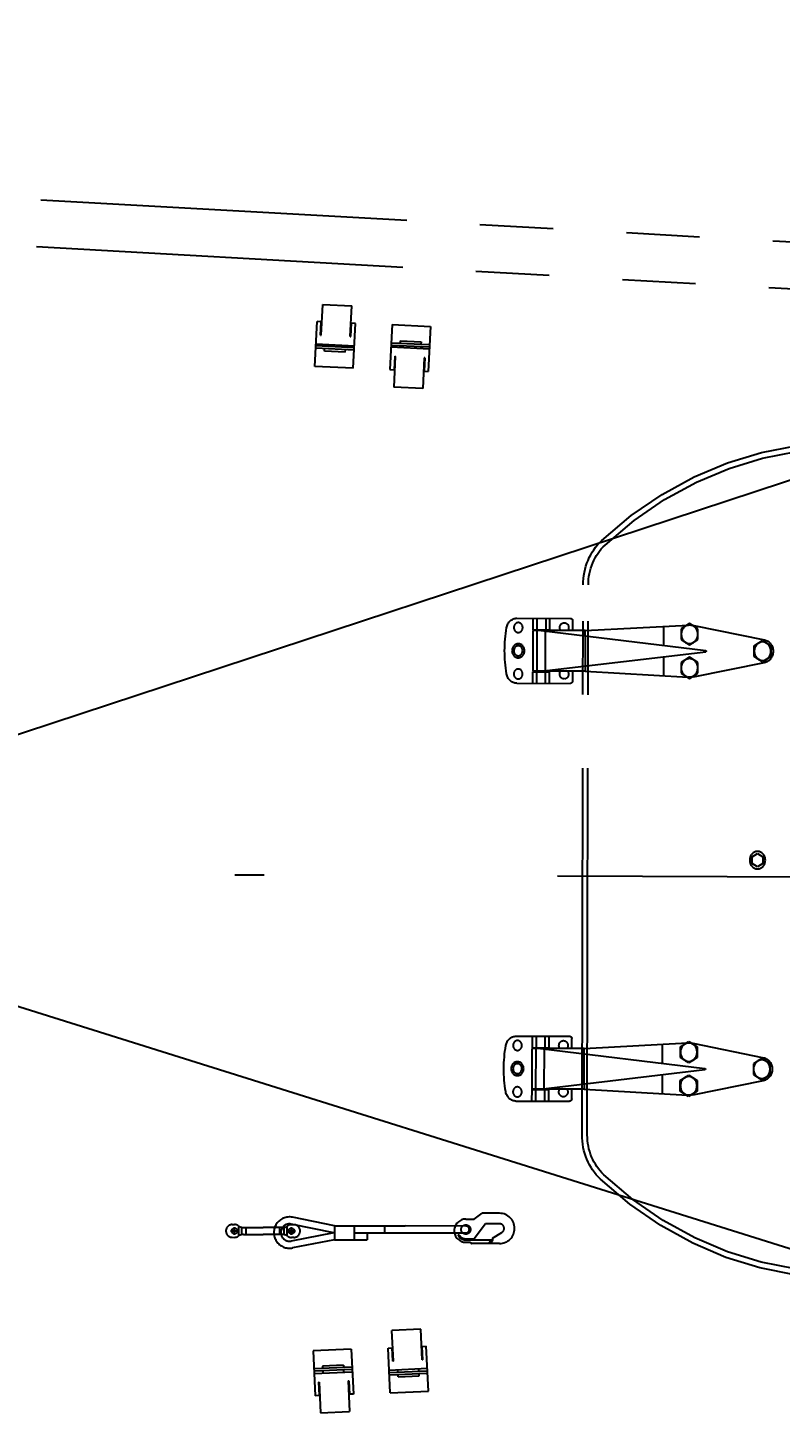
# Model space of a CAD drawing. Header units: millimetres. Extents: x -4 to 3776, y -4 to 4079.
# Drawn here: x 349.173 to 351.737, y 263.033 to 267.788 of the extents above; entities that cross this region are included whole.
import ezdxf
from ezdxf import colors
from ezdxf.entities.mleader import LeaderData, LeaderLine
from ezdxf.math import Vec2, Vec3

# ---------------------------------------------------------------- set-up
doc = ezdxf.new("R2010")
doc.units = ezdxf.units.MM
for name, pattern in [('CENTER2', [1.125, 0.75, -0.125, 0.125, -0.125]), ('HIDDEN2', [0.1875, 0.125, -0.0625]), ('PHANTOM', [2.5, 1.25, -0.25, 0.25, -0.25, 0.25, -0.25]), ('点划线-1', [7, 5, -1, 0, -1])]:
    doc.linetypes.add(name, pattern=pattern)
doc.layers.add('03-input', color=3, linetype='Continuous')
doc.layers.add('BK_kedu', color=255, linetype='Continuous')
doc.styles.get("Standard").update_dxf_attribs({"font": 'arial.ttf'})

# ---------------------------------------------------------------- blocks, each defined once
blk = doc.blocks.new('A$C4EFE2257')
at = {"layer": '03-input', "color": 0, "linetype": 'Continuous'}
for p, q in [((4.00000084621206, 27.13407377918156), (4.00000084621206, 53.63284314425255)), ((29.00000084621206, 53.63284314425255), (4.00000084621206, 53.63284314425255)), ((29.00000084621206, 27.13407377918156), (29.00000084621206, 53.63284314425255)), ((8.462120604235679e-07, 38.70726038193425), (4.00000084621206, 38.70726038193425)), ((8.462120604235679e-07, -5.991061698296107e-06), (8.462120604235679e-07, 38.70726038193425)), ((3.50000084621206, 27.13407377918156), (3.50000084621206, 38.70726038193425)), ((29.00000084621206, 38.70726038193425), (33.00000084621206, 38.70726038193425)), ((29.50000084621206, 27.13407377918065), (29.50000084621206, 38.70726038193425)), ((33.00000084621206, -5.991061698296107e-06), (33.00000084621206, 38.70726038193425)), ((4.00000084621206, 27.13407377918156), (3.50000084621206, 27.13407377918156)), ((29.50000084621206, 27.13407377918065), (29.00000084621206, 27.13407377918065)), ((33.00000084621206, 19.49998023818989), (8.462120604235679e-07, 19.49998023818989)), ((8.462120604235679e-07, 17.58276871538692), (33.00000084621183, 17.58276871538692)), ((8.462120604235679e-07, 15.58276871538692), (33.00000084621183, 15.58276871538692)), ((7.50000084621206, 17.58276871538692), (7.500000846211833, 19.49998023818989)), ((7.500000846211833, 13.58276871538692), (7.500000846211833, 15.58276871538692)), ((7.500000846211833, 13.58276871538692), (25.50000084621183, 13.58276871538692)), ((25.50000084621183, 17.58276871538692), (25.50000084621183, 19.49998023818989)), ((25.50000084621183, 13.58276871538692), (25.50000084621183, 15.58276871538692)), ((8.462120604235679e-07, -5.991061698296107e-06), (33.00000084621206, -5.991061698296107e-06))]:
    blk.add_line(p, q, dxfattribs=at)
blk = doc.blocks.new('NJMFGNJ')
for p, q in [((337.3218131139005, 208.2713819684494), (323.9989806432751, 203.8297026958376)), ((324.109739512441, 207.4514320563328), (337.6650781262472, 203.2595949257381))]:
    blk.add_line(p, q)
at = {"color": 6, "linetype": '点划线-1'}
blk.add_line((321.4036271839041, 205.7220553450742), (354.054144681716, 205.7220553450742), dxfattribs=at)
at = {"layer": '03-input', "color": 0, "linetype": 'PHANTOM'}
for p, q in [((327.1594255740936, 206.9633561851992), (327.3024310234881, 206.9919849947372)), ((326.6206079537389, 206.9561902032539), (326.5885524482596, 206.9361485245754)), ((326.5968419467515, 206.9741611297318), (326.6917910444819, 206.9743453280608)), ((326.6206079537389, 206.9561902032539), (326.6205921887075, 206.9643166362342)), ((326.7115951313013, 206.9625150654965), (326.620596026174, 206.9623385300315)), ((326.6245407261844, 206.9682805235701), (326.6285031583909, 206.9682882105667)), ((326.6324516958654, 206.9722520979023), (326.6324478584003, 206.974230204105)), ((326.6444469694318, 206.9069976180031), (326.6833497984902, 206.958504043125)), ((326.7116028062313, 206.9585588530908), (326.6833497984902, 206.958504043125)), ((326.7115797814396, 206.9704274903072), (326.6957549318178, 206.9703967905857)), ((327.0928568628361, 206.939496259518), (326.7115069221493, 206.9388044311436)), ((326.989328941264, 206.9155514754281), (326.9892827950963, 206.939338536982)), ((327.1594255740936, 206.9633561851992), (327.0475112458055, 206.9631390748446)), ((327.0475571790315, 206.9394617795634), (327.0475112458055, 206.9631390748446)), ((327.0929029251816, 206.9157524057714), (327.092810826018, 206.9632269546373)), ((327.1595176732582, 206.9158816363337), (327.1594255740936, 206.9633561851992)), ((327.1618111588686, 206.9396254511274), (327.3070906327997, 206.9687095063615)), ((327.1618111588686, 206.9396254511274), (327.3071543115474, 206.9108613105328)), ((327.3161677094592, 206.9345832271172), (327.2963866474337, 206.9345448524653)), ((327.2983225415175, 206.9563078581606), (327.3062349663303, 206.9563232080216)), ((327.3062963657729, 206.9246735087778), (327.30625799112, 206.9444545708052)), ((327.3205926223835, 206.9511721913633), (327.320656952996, 206.9180115560604)), ((327.3312651067434, 206.9470455575543), (327.3313133460003, 206.9221795672359)), ((327.3372164132071, 206.9464927428388), (327.4031813575889, 206.946620712802)), ((327.4691463019708, 206.9467486827652), (327.4031813575889, 206.946620712802)), ((327.4750954187626, 206.9473245839355), (327.4751436580186, 206.9224585936171)), ((327.4857518117646, 206.9514925951108), (327.485816142378, 206.9183319598078)), ((327.5080017990085, 206.956714629471), (327.500089374197, 206.95669927961)), ((326.596972420567, 206.9069055188386), (326.6444469694318, 206.9069976180031)), ((326.6834802723044, 206.8912484322317), (326.6563846810212, 206.8714147311453)), ((326.7117332800477, 206.891303242198), (326.6834802723044, 206.8912484322317)), ((326.7116872841196, 206.9150128591532), (326.9181171179642, 206.9154133266813)), ((327.1595176732582, 206.9158816363337), (326.9181171179642, 206.9154133266813)), ((327.1595176732582, 206.9158816363337), (327.3025459563399, 206.8875756200694)), ((327.2984069657531, 206.9127895217006), (327.3063193905645, 206.9128048715611)), ((327.3372624627899, 206.9227554684063), (327.4032274071726, 206.9228834383689)), ((327.4691923515526, 206.9230114083323), (327.4032274071726, 206.9228834383689)), ((327.5080862232431, 206.9131962930106), (327.5001737984326, 206.9131809431501)), ((326.5970414949405, 206.8712996071893), (326.6563846810212, 206.8714147311453)), ((326.2990106072486, 206.6025815993623), (326.3026462890878, 204.7284890817912)), ((326.3168135630719, 206.6026161365485), (326.3204492449129, 204.7285236189779)), ((325.9395937607114, 206.4645398392594), (325.6983945219385, 206.415413936912)), ((325.9254381529054, 206.4525663348984), (325.9538874332401, 206.4708945567751)), ((325.9538874332401, 206.4708945567751), (325.9824076115438, 206.4526768538957)), ((326.3099944229132, 206.4469080129695), (325.9579205058196, 206.4658938120985)), ((326.0429211409168, 206.4613101013903), (326.043046992398, 206.3964371762877)), ((326.3526562799829, 206.4806187076642), (326.3527215168921, 206.4469909022177)), ((326.5424750136149, 206.4888994047584), (326.3597621124526, 206.4885449473501)), ((326.4309739357507, 206.4886830960967), (326.4310506850541, 206.449120972042)), ((326.4443261526183, 206.4887089989867), (326.4444029019225, 206.4491468749318)), ((326.474591177522, 206.4887677122043), (326.474667926825, 206.4492055881494)), ((326.4879433943905, 206.4887936150939), (326.4880201436924, 206.4492314910395)), ((325.7047573381859, 206.413045956282), (325.6763080578512, 206.3947177344048)), ((325.7332775164905, 206.3948282534023), (325.7047573381859, 206.413045956282)), ((326.4595392518394, 206.4471981253382), (325.8986856223611, 206.3788428033239)), ((325.9255090508763, 206.416020410142), (325.9254381529054, 206.4525663348984)), ((325.9540292291809, 206.3978027072626), (325.9255090508763, 206.416020410142)), ((325.9824785095156, 206.4161309291392), (325.9540292291809, 206.3978027072626)), ((325.9824076115438, 206.4526768538957), (325.9824785095156, 206.4161309291392)), ((326.3099944229132, 206.4469080129695), (326.4880239811586, 206.4472533848367)), ((326.3100292099893, 206.4289762461916), (326.3099944229132, 206.4469080129695)), ((326.3100292099893, 206.4289762461916), (326.3102282583997, 206.3263723455559)), ((326.4880201436924, 206.4492314910395), (326.4310506850541, 206.449120972042)), ((326.4461870349709, 206.4471722224482), (326.4464556575342, 206.3087047882562)), ((326.4746717642915, 206.4472274819467), (326.4749403868539, 206.3087600477549)), ((326.4880239811586, 206.4472533848367), (326.4882926037224, 206.3087859506452)), ((325.6763080578512, 206.3947177344048), (325.6763789558211, 206.3581718096488)), ((325.733348414459, 206.3582823286459), (325.7332775164905, 206.3948282534023)), ((326.4598078744018, 206.3087306911462), (325.8986932529863, 206.3749094292638)), ((325.6763789558211, 206.3581718096488), (325.7048991341258, 206.339954106769)), ((325.9399335813991, 206.2893717588264), (325.6985455533564, 206.3375614567199)), ((325.7048991341258, 206.339954106769), (325.733348414459, 206.3582823286459)), ((325.9256607258865, 206.3378361751395), (325.9541100062211, 206.3561643970166)), ((325.9257316238559, 206.3012902503833), (325.9256607258865, 206.3378361751395)), ((325.9541100062211, 206.3561643970166), (325.9826301845254, 206.3379466941372)), ((325.9826301845254, 206.3379466941372), (325.9827010824962, 206.3014007693808)), ((326.0431218012512, 206.3578752998588), (326.0432476527311, 206.2930023747558)), ((326.3102282583997, 206.3263723455559), (326.3102630454762, 206.308440578778)), ((325.9542518021615, 206.2830725475037), (325.9257316238559, 206.3012902503833)), ((325.9827010824962, 206.3014007693808), (325.9542518021615, 206.2830725475037)), ((326.3102630454762, 206.308440578778), (325.9582654418751, 206.2880889025549)), ((326.3102630454762, 206.308440578778), (326.4882926037224, 206.3087859506452)), ((326.3529901394554, 206.3085234680261), (326.3530553763628, 206.2748956625796)), ((326.4882964411858, 206.3068078444427), (326.4313269825478, 206.3066973254447)), ((326.4314037318511, 206.26713520139), (326.4313269825478, 206.3066973254447)), ((326.4447559487205, 206.2671611042805), (326.4446791994163, 206.3067232283347)), ((326.4750209736229, 206.2672198174977), (326.4749442243182, 206.3067819415524)), ((326.4883731904914, 206.2672457203877), (326.4882964411858, 206.3068078444427)), ((326.5429048097144, 206.2673515100515), (326.3601919085526, 206.2669970526431)), ((325.7044072724261, 205.6757989463079), (325.722188072636, 205.6872540849812)), ((325.7044515836573, 205.6529577433354), (325.7044072724261, 205.6757989463079)), ((325.722276695097, 205.6415716790356), (325.7044515836573, 205.6529577433354)), ((325.722188072636, 205.6872540849812), (325.7400131840753, 205.6758680206813)), ((325.740057495306, 205.6530268177086), (325.722276695097, 205.6415716790356)), ((325.7400131840753, 205.6758680206813), (325.740057495306, 205.6530268177086)), ((325.9423567356486, 205.0403033732891), (325.7011574968747, 204.9911774709419)), ((325.9566504081768, 205.0466580908048), (325.928201127844, 205.0283298689282)), ((325.985170586482, 205.0284403879259), (325.9566504081768, 205.0466580908048)), ((326.31275739785, 205.0226715469997), (325.9606834807549, 205.0416573461284)), ((326.0458099673343, 204.9722007103175), (326.0456841158554, 205.0370736354203)), ((326.3554844918283, 205.0227544362476), (326.355419254921, 205.0563822416939)), ((326.5452379885502, 205.0646629387881), (326.3625250873889, 205.0643084813795)), ((326.4337369106879, 205.0644466301266), (326.4338136599926, 205.0248845060719)), ((326.4470891275573, 205.0644725330167), (326.4471658768611, 205.0249104089617)), ((326.4773541524588, 205.0645312462343), (326.4774309017621, 205.0249691221796)), ((326.4907063693273, 205.0645571491239), (326.4907831186306, 205.0249950250692)), ((325.6790710327879, 204.9704812684346), (325.7075203131226, 204.9888094903117)), ((325.7075203131226, 204.9888094903117), (325.7360404914277, 204.9705917874325)), ((326.4623022267756, 205.0229616593679), (325.9014485972983, 204.9546063373536)), ((325.928201127844, 205.0283298689282), (325.9282720258134, 204.9917839441717)), ((325.9282720258134, 204.9917839441717), (325.9567922041172, 204.9735662412923)), ((325.9567922041172, 204.9735662412923), (325.9852414844519, 204.9918944631692)), ((325.9852414844519, 204.9918944631692), (325.985170586482, 205.0284403879259)), ((326.31275739785, 205.0226715469997), (326.4907869560963, 205.0230169188667)), ((326.3127921849255, 205.0047397802214), (326.31275739785, 205.0226715469997)), ((326.3129912333369, 204.9021358795861), (326.3127921849255, 205.0047397802214)), ((326.4907831186306, 205.0249950250692), (326.4338136599926, 205.0248845060719)), ((326.4492186324715, 204.8844683222863), (326.4489500099072, 205.0229357564779)), ((326.4777033617902, 204.8845235817851), (326.4774347392278, 205.0229910159766)), ((326.4910555786586, 204.8845494846749), (326.4907869560963, 205.0230169188667)), ((325.6791419307583, 204.9339353436786), (325.6790710327879, 204.9704812684346)), ((325.7360404914277, 204.9705917874325), (325.7361113893976, 204.934045862676)), ((326.46257084934, 204.8844942251764), (325.9014562279226, 204.9506729632935)), ((325.707662109062, 204.9157176407989), (325.6791419307583, 204.9339353436786)), ((325.9426965563382, 204.8651352928566), (325.7013085282927, 204.9133249907499)), ((325.7361113893976, 204.934045862676), (325.707662109062, 204.9157176407989)), ((325.9568729811584, 204.9319279310465), (325.9284237008246, 204.9135997091697)), ((325.9284237008246, 204.9135997091697), (325.9284945987945, 204.8770537844132)), ((325.9853931594625, 204.9137102281672), (325.9568729811584, 204.9319279310465)), ((325.9854640574334, 204.8771643034107), (325.9853931594625, 204.9137102281672)), ((326.0460106276673, 204.8687659087857), (326.0458847761885, 204.9336388338886)), ((326.3129912333369, 204.9021358795861), (326.3130260204115, 204.884204112808)), ((325.9284945987945, 204.8770537844132), (325.9570147770978, 204.8588360815338)), ((325.9570147770978, 204.8588360815338), (325.9854640574334, 204.8771643034107)), ((326.3130260204115, 204.884204112808), (325.9610284168114, 204.8638524365846)), ((326.3130260204115, 204.884204112808), (326.4910555786586, 204.8845494846749)), ((326.3558183513009, 204.8506591966098), (326.3557531143917, 204.8842870020559)), ((326.5456677846525, 204.8431150440817), (326.3629548834917, 204.8427605866733)), ((326.4910594161248, 204.8825713784726), (326.4340899574859, 204.8824608594747)), ((326.4341667067906, 204.8428987354204), (326.4340899574859, 204.8824608594747)), ((326.4475189236577, 204.84292463831), (326.4474421743534, 204.8824867623649)), ((326.4777839485592, 204.8429833515279), (326.4777071992568, 204.8825454755824)), ((326.4911361654286, 204.8430092544174), (326.4910594161248, 204.8825713784726)), ((324.4430184670758, 203.7790217300581), (337.0564336587629, 203.1209824811997)), ((324.429912375636, 203.61955941361), (337.0433275673226, 202.9615201647508))]:
    blk.add_line(p, q, dxfattribs=at)
at = {"layer": '03-input', "color": 0, "linetype": 'CENTER2'}
for p, q in [((327.2923809496848, 206.9345370815346), (327.3201734072099, 206.9345909980479)), ((327.3062518058574, 206.947642901093), (327.3063025510351, 206.9214851784897)), ((327.5140278150772, 206.9349670696363), (327.486235357553, 206.9349131531235)), ((327.5001062137255, 206.9480189726817), (327.5001569589041, 206.9218612500784))]:
    blk.add_line(p, q, dxfattribs=at)
at = {"layer": '03-input', "color": 0, "linetype": 'HIDDEN2'}
for p, q in [((327.3461242534372, 206.9465100237749), (327.3461703030191, 206.9227727493421)), ((327.4602384617425, 206.9467314018293), (327.4602845113243, 206.9229941273963))]:
    blk.add_line(p, q, dxfattribs=at)
at = {"layer": '03-input', "color": 0, "linetype": 'PHANTOM'}
for centre, radius in [((326.7116642056729, 206.9269091538472), 0.01582487940011921), ((327.3062771784474, 206.9345640397912), 0.009890549625074503), ((327.5001315863165, 206.9349401113799), 0.009890549625074503)]:
    blk.add_circle(centre, radius, dxfattribs=at)
for centre, radius, start, end in [((327.3128797901758, 206.9397917460483), 0.05322886372995932, 258.8055303276956, 101.3206109230771), ((326.596941720846, 206.9227303684607), 0.05143085805038742, 90.11115191700942, 270.1111519170094), ((326.596941720846, 206.9227303684607), 0.01582487940011561, 122.0143638030755, 270.1111519170094), ((326.6245484011143, 206.9643243111646), 0.003956219850029801, 90.11115191700942, 180.111151913752), ((326.6284954834591, 206.9722444229719), 0.003956219850029801, 270.1111519170094, 0.1111519137519836), ((326.6917987194127, 206.9703891156555), 0.003956219850029801, 0.1111519137519836, 90.11115191700942), ((326.7116642056729, 206.9269091538472), 0.01189631707966832, 89.45738766225911, 270.1111519170094), ((326.7116565307439, 206.9308653662527), 0.03956219850029801, 270.1111519170094, 90.11115191700942), ((326.7116565307439, 206.9308653662527), 0.03164975880023841, 34.11115190815731, 90.11115191700942), ((326.7116565307439, 206.9308653662527), 0.02769353895020861, 34.11115190815731, 90.11115191700942), ((326.7362232079629, 206.9475052315583), 0.001978109925014673, 214.1111519081573, 34.11115190815731), ((327.298364753636, 206.9345486899303), 0.02175920917516391, 90.11115191700942, 270.1111519170094), ((327.3062771784474, 206.9345640397912), 0.02175920917516391, 54.68020722833749, 90.11115191700942), ((327.3128797901758, 206.9397917460483), 0.02949154462978051, 258.8055303276956, 101.3206109230771), ((327.3371550137636, 206.9781424420829), 0.03164975880023841, 234.6802072283375, 270.1111519170094), ((327.4690849025282, 206.9783983820089), 0.03164975880023841, 270.1111519170094, 305.5420965928216), ((327.5001315863165, 206.9349401113799), 0.02175920917516391, 90.11115191700942, 125.5420965928216), ((327.508044011127, 206.9349554612409), 0.02175920917516391, 270.1111519170094, 90.11115191700942), ((327.3062771784474, 206.9345640397912), 0.02175920917516391, 270.1111519170094, 305.5420965928216), ((327.3373238622324, 206.8911057691622), 0.03164975880023841, 90.11115191700942, 125.5420965928216), ((327.4692537509966, 206.8913617090883), 0.03164975880023841, 54.68020722833749, 90.11115191700942), ((327.5001315863165, 206.9349401113799), 0.02175920917516391, 234.6802072283375, 270.1111519170094)]:
    blk.add_arc(centre, radius, start, end, dxfattribs=at)
at = {"layer": '03-input', "color": 0, "linetype": 'PHANTOM', "extrusion": (0, 0, -1)}
for centre, major_axis, ratio, start_param, end_param in [((325.4284836127595, 205.6638430184275), (-0.002762974937196912, 1.424236465970051), 0.9000000000014562, 2.440358289011793, 6.984419671757585), ((326.1387840048257, 206.6022707646816), (-0.0003453718671957224, 0.1780295582462735), 0.9000000000013695, 0.701234364578283, 1.570796326795129), ((325.953958331211, 206.4343486320188), (-6.139944319848544e-05, 0.03164969924377867), 0.9000000000014554, -1.570796326790641, 4.712388980388945), ((325.9540696177001, 206.3769835521393), (-0.0001726859341748316, 0.08901477912313648), 0.8999999999938256, -0.1795343513712888, 0.05024196040864681), ((326.3597774623134, 206.4806325225387), (-1.534986076247038e-05, 0.007912424810944741), 0.9000000000014551, -1.570796326794867, 3.663735981263017e-14), ((326.3811870588849, 206.4569366927299), (-3.261845411969187e-05, 0.01681390272325758), 0.9000000000012766, 4.083514054885404, 8.482856559473769), ((326.5378530701415, 206.4572406199732), (-3.261845416003397e-05, 0.01681390272325749), 0.9000000000014553, -1.570796326792737, 4.712388980386849), ((326.5425517629164, 206.4493372807037), (-7.674930370837732e-05, 0.0395621240547239), 0.9000000000013791, -2.883471239556457e-12, 1.384154181170755), ((325.7048282361549, 206.3765000315255), (-7.674930400192325e-05, 0.03956212405472281), 0.9000000000014666, 3.321127004972423, 6.103650955807677), ((326.2032987129039, 206.3774670489186), (-0.0008212440342168702, 0.4233283788766118), 0.9000000000014667, 1.384154181173272, 1.757438472416342), ((325.8988804546435, 206.3768764868609), (-3.837465508246834e-06, 0.001978106202731607), 0.9000000000032574, 3.24909468324841, 6.175683277877878), ((326.5380065687487, 206.378116371864), (-3.261845416003397e-05, 0.01681390272325749), 0.9000000000014553, -1.570796326792737, 4.712388980386849), ((325.9541809041925, 206.3196184722604), (-6.139944319848544e-05, 0.03164969924377867), 0.9000000000014554, -1.570796326790641, 4.712388980388945), ((326.5381600673577, 206.2989921237543), (-3.261845416003397e-05, 0.01681390272325749), 0.9000000000014553, -1.570796326792737, 4.712388980386849), ((325.9540696177001, 206.3769835521393), (-0.0001726859336423781, 0.0890147791231134), 0.9000000000048622, 3.091350693190082, 3.321127004967238), ((326.3601765586923, 206.2749094774541), (-1.534986085836105e-05, 0.007912424810944552), 0.9000000000014554, 3.141592653603295, 4.712388980395627), ((326.3814940561001, 206.2986881965114), (-3.261845411969185e-05, 0.01681390272325757), 0.9000000000019697, 0.941921401294552, 5.341263905885034), ((326.5428280604101, 206.3069136341065), (-7.674930379994753e-05, 0.03956212405472372), 0.9000000000014194, 1.757438472416081, 3.141592653589481), ((325.7222323838654, 205.6644128820083), (-5.756197786628802e-05, 0.02967159304104276), 0.9000000000014553, -1.570796326794654, 4.712388980384933), ((326.3625404372502, 205.0563960565686), (-1.534986066606075e-05, 0.007912424810944927), 0.9000000000014553, 4.712388980373754, 6.283185307166084), ((326.3839500338225, 205.03270022676), (-3.261845411969185e-05, 0.01681390272325757), 0.9000000000019697, 4.083514054884345, 8.482856559474827), ((326.5406160450787, 205.0330041540029), (-3.261845393939979e-05, 0.01681390272325792), 0.9000000000014553, 4.712388980375039, 10.99557428755462), ((326.5453147378554, 205.0251008147336), (-7.674930382214005e-05, 0.03956212405472366), 0.9000000000014192, 3.11750625314744e-13, 1.384154181173713), ((326.2060616878411, 204.9532305829485), (-0.0008212440342858106, 0.4233283788766112), 0.9000000000014676, 1.384154181173453, 1.757438472416524), ((325.7075912110939, 204.9522635655554), (-7.674930362011845e-05, 0.03956212405472355), 0.9000000000014666, 3.321127004961701, 6.103650955796954), ((325.7075912110939, 204.9522635655554), (-6.139944319848544e-05, 0.03164969924377867), 0.9000000000014554, -1.570796326790641, 4.712388980388945), ((325.9016434295816, 204.9526400208908), (-3.837464872844318e-06, 0.00197810620273284), 0.9000000000032576, 3.249094682891501, 6.17568327752097), ((326.5407695436872, 204.9538799058934), (-4.604958207041173e-05, 0.02373727443283465), 0.9000000000014552, 4.712388980376492, 10.99557428755608), ((326.5407695436872, 204.9538799058934), (-3.261845393939979e-05, 0.01681390272325792), 0.9000000000014553, 4.712388980375039, 10.99557428755462), ((326.5409230422939, 204.874755657784), (-3.261845393939979e-05, 0.01681390272325792), 0.9000000000014553, 4.712388980375039, 10.99557428755462), ((325.9568325926382, 204.9527470861694), (-0.0001726859329748657, 0.0890147791231386), 0.8999999999938209, 3.091350693181146, 3.321127004961083), ((326.3842570310378, 204.8744517305412), (-3.261845411969187e-05, 0.01681390272325758), 0.9000000000012766, 0.9419214012956103, 5.341263905883975), ((326.1424196866666, 204.7281782471112), (-0.0003453718671034877, 0.1780295582462735), 0.9000000000013697, 1.570796326794663, 2.44035828901151), ((326.1424196866666, 204.7281782471112), (-0.0003837465191210235, 0.1978106202735978), 0.9000000000015481, 1.570796326795196, 2.440358289012164)]:
    blk.add_ellipse(centre, major_axis=major_axis, ratio=ratio, start_param=start_param, end_param=end_param, dxfattribs=at)
at = {"layer": '03-input', "color": 0, "linetype": 'PHANTOM', "extrusion": (0, 0, -0.9999999999999999)}
for centre, major_axis, ratio, start_param, end_param in [((325.4284836127595, 205.6638430184275), (-0.002724600285291377, 1.404455403942688), 0.9000000000014571, 2.440358289011794, 6.984419671757585), ((326.1387840048257, 206.6022707646816), (-0.000383746518989516, 0.1978106202735981), 0.900000000001548, 0.7012343645776307, 1.570796326794598), ((326.5455910353491, 204.8826771681364), (-7.67493039137174e-05, 0.03956212405472349), 0.9000000000013791, 1.757438472419039, 3.141592653592676)]:
    blk.add_ellipse(centre, major_axis=major_axis, ratio=ratio, start_param=start_param, end_param=end_param, dxfattribs=at)
at = {"layer": '03-input', "color": 0, "linetype": 'PHANTOM', "extrusion": (0, 0, -0.9999999999999998)}
for centre, major_axis, ratio, start_param, end_param in [((325.7048282361549, 206.3765000315255), (-6.139944318763144e-05, 0.0316496992437643), 0.9000000000018645, -1.570796326790949, 4.712388980388638), ((326.5380065687487, 206.378116371864), (-4.604958229105751e-05, 0.02373727443283422), 0.9000000000014551, -1.570796326794728, 4.712388980384858), ((325.9567213061472, 205.0101121660488), (-6.139944318763144e-05, 0.0316496992437643), 0.9000000000018645, -1.570796326790949, 4.712388980388638), ((325.9568325926382, 204.9527470861694), (-0.0001726859335076235, 0.08901477912311362), 0.9000000000048545, -0.1795343513774419, 0.05024196039971662), ((325.9569438791283, 204.8953820062901), (-6.139944318763144e-05, 0.0316496992437643), 0.9000000000018645, -1.570796326790949, 4.712388980388638), ((326.3629395336304, 204.850673011484), (-1.53498607619455e-05, 0.00791242481094474), 0.9000000000014554, 3.141592653589757, 4.712388980384659)]:
    blk.add_ellipse(centre, major_axis=major_axis, ratio=ratio, start_param=start_param, end_param=end_param, dxfattribs=at)
at = {"layer": '03-input', "color": 0, "linetype": 'PHANTOM'}
for p, xscale, yscale, zscale, rotation in [((327.1006880832157, 207.3361286798159), 0.003956219850029801, 0.003956219850029801, 0.003956219850029801, 2.91985235325223), ((326.9675151106942, 207.4849669323251), 0.003956219850029798, 0.003956219850029798, 0.003956219850029798, 182.919852353252), ((326.9745782630722, 203.8441090128268), -0.003956219850029801, 0.003956219850029801, 0.003956219850029801, 357.3024514677634), ((327.1071727521224, 203.9934628460364), -0.0039562198500298, 0.0039562198500298, 0.0039562198500298, 177.3024514677633)]:
    blk.add_blockref('A$C4EFE2257', p, dxfattribs=dict(at, xscale=xscale, yscale=yscale, zscale=zscale, rotation=rotation))

msp = doc.modelspace()

# ---------------------------------------------------------------- block references
at = {"rotation": 179.7776961789247}
msp.add_blockref('NJMFGNJ', (678.1778721441624, 469.350978445098), dxfattribs=at)

# ---------------------------------------------------------------- leaders
at = {"color": 4, "lineweight": 25}
ml = msp.add_multileader_mtext('Standard', dxfattribs=at)
ml.set_content('R20\\PMax.outreach', color=4)
ml.set_leader_properties()
ml.build(insert=Vec2(0, 0))
ctx = ml.context
ctx.base_point, ctx.plane_origin = Vec3(309.2388130974467, 249.3046826660543), Vec3(371.1656070240961, 265.5836360837607)
ctx.text_align_type = 2
notes = []
notes.append((ctx, [(0, (1, 1, 0), (354.3002046390566, 249.3046826660543), (-1, 0), 8, [(0, [(371.1656070240978, 265.5836360837598)], 0, [])])]))
ctx.mtext.insert, ctx.mtext.alignment, ctx.mtext.flow_direction = Vec3(344.3002046390566, 251.3374248215795), 3, 5
at = {"layer": 'BK_kedu'}
ml = msp.add_multileader_mtext('Standard', dxfattribs=at)
ml.set_content('', color=256)
ml.set_leader_properties()
ml.build(insert=Vec2(0, 0))
ml.multileader.update_dxf_attribs({"text_right_attachment_type": 6, "dogleg_length": 0.36, "arrow_head_size": 0.18})
ctx = ml.context
ctx.base_point, ctx.char_height, ctx.arrow_head_size, ctx.landing_gap_size, ctx.plane_origin = Vec3(3775.998586345596, 4079.3284131595), 0.18, 0.18, 0.09, Vec3(3774.638586345596, 4079.3284131595)
ctx.right_attachment = 6
notes.append((ctx, [(0, (0, 0, 0), (0, 0), (1, 0), 1, [])]))
ctx.mtext.insert, ctx.mtext.flow_direction = Vec3(3776.088586345596, 4079.4184131595), 5
for ctx, leaders in notes:
    for number, flags, end, landing, length, lines in leaders:
        leader = LeaderData()
        leader.index, (leader.has_last_leader_line, leader.has_dogleg_vector, leader.attachment_direction) = number, flags
        leader.last_leader_point, leader.dogleg_vector, leader.dogleg_length = Vec3(end), Vec3(landing), length
        for number, points, colour, breaks in lines:
            line = LeaderLine()
            line.index, line.vertices, line.color, line.breaks = number, Vec3.list(points), colors.encode_raw_color(colour), breaks
            leader.lines.append(line)
        ctx.leaders.append(leader)

doc.saveas('drawing.dxf')
